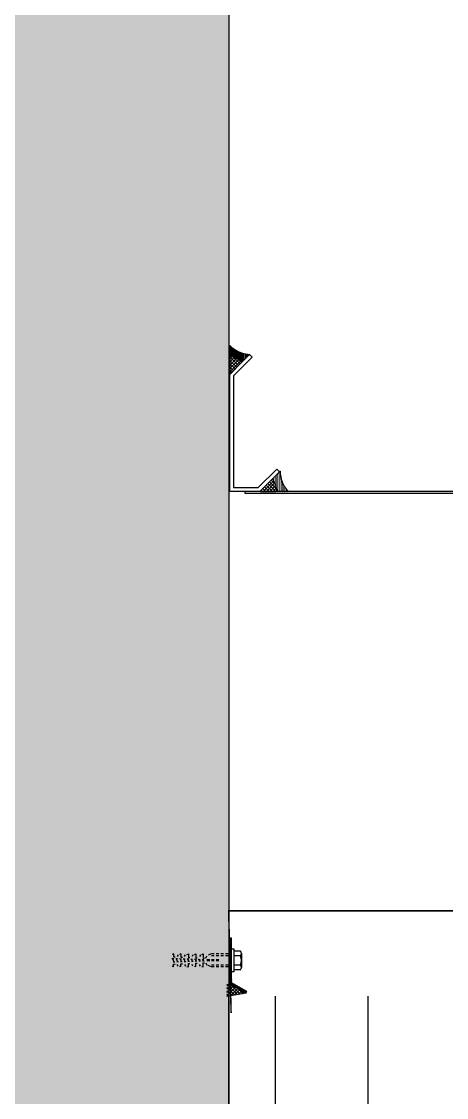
# Model space of a CAD drawing. Header units: inches. Extents: x 21 to 32698, y 13 to 3712.
# Drawn here: x 10630.5 to 10653.4, y 1156.4 to 1214.3 of the extents above; entities that cross this region are included whole.
import ezdxf

# ---------------------------------------------------------------- set-up
doc = ezdxf.new("R2010")
doc.units = ezdxf.units.IN
doc.header["$MEASUREMENT"] = 0
doc.linetypes.add('HIDDEN', pattern=[9.525, 6.35, -3.175])
for name, color, linetype, lineweight in [('Z_MİM_-KM-IZO-THERMAL-ROCKWOOL', 8, 'BATTING', 25), ('Z_MİM_-KM-PATTERN-STRC', 8, 'Continuous', 25), ('Z_MİM_-KM-STRC-CONCRETE', 8, 'Continuous', 25), ('Z_MİM_-KM-WALL-PL', 8, 'Continuous', 25), ('Z_MİM_-KM-WALL-PLASTER', 8, 'Continuous', 25), ('Z_MİM_00', 8, 'Continuous', 25), ('Z_MİM_Aksesuar', 8, 'Continuous', 25), ('Z_MİM_AUDIT_D_040619093244-1', 8, 'Continuous', 25), ('Z_MİM_MYM_butil mastik', 8, 'Continuous', 25), ('Z_MİM_MYM_galvaniz levha', 8, 'Continuous', 25), ('Z_MİM_MYM_MEMBRAN_', 8, 'HIDDEN', 25), ('Z_MİM_PROFIL', 8, 'Continuous', 25)]:
    doc.layers.add(name, color=color, linetype=linetype, lineweight=lineweight)
doc.linetypes.add('BATTING', pattern='A,0.00254,-2.54,[134,ltypeshp.shx,S=2.54,R=0,X=-2.54,Y=0],-5.08,[134,ltypeshp.shx,S=2.54,R=180,X=2.54,Y=0],-2.54', length=10.16254)

# ---------------------------------------------------------------- blocks, each defined once
blk = doc.blocks.new('*U90')
at = {"layer": 'Z_MİM_MYM_butil mastik'}
h = blk.add_hatch(dxfattribs=at)
h.set_pattern_fill('DOTS', color=256, scale=0.4, angle=180, style=0)
h.set_pattern_definition([(180, (-119708.88504, -7601.3515), (-0.3175, -0.635), [0, -0.635])])
edge = h.paths.add_edge_path()
edge.add_arc((-11.21, 44.59), 17.47, 270.97686, 309.9193)
edge.add_line((0, 31.2), (0, 24.84))
edge.add_arc((-0.62, 24.63), 0.652, 19.04529, 91.47133)
edge.add_arc((-0.38, 15.53), 9.76, 91.47133, 126.61924)
edge.add_arc((-5.81, 22.83), 0.652, 126.61924, 199.04529)
edge.add_line((-6.43, 22.62), (-10.91, 27.13))
h = blk.add_hatch(dxfattribs=at)
h.set_pattern_fill('ANSI37', color=256, scale=0.4, angle=180, style=0)
h.set_pattern_definition([(225, (-119708.885, -7601.3515), (0.898025612, -0.898025612), []), (315, (-119708.885, -7601.3515), (0.898025612, 0.898025612), [])])
edge = h.paths.add_edge_path()
edge.add_arc((-0.19, 17.09), 0.61, 256.32801, 286.12284)
edge.add_arc((-0.03, 16.53), 0.0316, 286.12284, 360.00107)
edge.add_line((0, 16.53), (0, 24.84))
edge.add_arc((-0.62, 24.63), 0.652, 19.04529, 91.47133)
edge.add_arc((-0.38, 15.53), 9.76, 91.47133, 126.61924)
edge.add_arc((-5.81, 22.83), 0.652, 126.61924, 199.04529)
edge.add_line((-6.43, 22.62), (-0.35, 16.5))
edge.add_arc((-0.33, 16.53), 0.0316, 224.83125, 256.32801)
h = blk.add_hatch(dxfattribs=at)
h.set_pattern_fill('DOTS', color=256, scale=0.4, angle=180, style=0)
h.set_pattern_definition([(180, (-119649.0471, -7567.4591), (-0.3175, -0.635), [0, -0.635])])
edge = h.paths.add_edge_path()
edge.add_arc((-91.17, 12.16), 17.47, 316.14561, 355.08805)
edge.add_line((-73.76, 10.67), (-69.25, 6.19))
edge.add_arc((-69.54, 5.6), 0.652, 64.21404, 136.64008)
edge.add_arc((-62.92, -0.65), 9.76, 136.64008, 171.78799)
edge.add_arc((-71.93, 0.65), 0.652, 171.78799, 244.21404)
edge.add_line((-72.21, 0.06), (-78.57, 0.06))
h = blk.add_hatch(dxfattribs=at)
h.set_pattern_fill('ANSI37', color=256, scale=0.4, angle=180, style=0)
h.set_pattern_definition([(225, (-119649.0471, -7567.4591), (0.898025612, -0.898025612), []), (315, (-119649.0471, -7567.4591), (0.898025612, 0.898025612), [])])
edge = h.paths.add_edge_path()
edge.add_arc((-63.89, 0.59), 0.61, 301.49676, 331.29159)
edge.add_arc((-63.39, 0.31), 0.0316, 331.29159, 405.16982)
edge.add_line((-63.36, 0.33), (-69.25, 6.19))
edge.add_arc((-69.54, 5.6), 0.652, 64.21404, 136.64008)
edge.add_arc((-62.92, -0.65), 9.76, 136.64008, 171.78799)
edge.add_arc((-71.93, 0.65), 0.652, 171.78799, 244.21404)
edge.add_line((-72.21, 0.06), (-63.59, 0.06))
edge.add_arc((-63.59, 0.09), 0.0316, 270, 301.49676)
at = {"layer": 'Z_MİM_MYM_butil mastik', "linetype": 'ByBlock'}
for points in [[(-10.91, 27.13, 0.171573), (0, 31.2), (0, 24.84, 0.326976), (-0.63, 25.28, 0.154575), (-6.2, 23.36, 0.326976), (-6.43, 22.62)], [(-0.34, 16.5, 0.130742), (-0.02, 16.5, 0.334005), (0, 16.53), (0, 24.84, 0.326976), (-0.63, 25.28, 0.154575), (-6.2, 23.36, 0.326976), (-6.43, 22.62), (-0.35, 16.5, 0.138302)], [(-78.57, 0.06, 0.171573), (-73.76, 10.67), (-69.25, 6.19, 0.326976), (-70.01, 6.05, 0.154575), (-72.57, 0.74, 0.326976), (-72.21, 0.06)], [(-63.57, 0.07, 0.130742), (-63.36, 0.29, 0.334005), (-63.36, 0.33), (-69.25, 6.19, 0.326976), (-70.01, 6.05, 0.154575), (-72.57, 0.74, 0.326976), (-72.21, 0.06), (-63.59, 0.06, 0.138302)]]:
    blk.add_lwpolyline(points, format="xyb", close=True, dxfattribs=at)
at = {"layer": 'Z_MİM_MYM_galvaniz levha'}
blk.add_lwpolyline([(-12.02, 25.37, -0.414214), (-12.02, 25.37), (-10.61, 26.78, -0.414214), (-10.61, 26.78), (0, 16.11), (0, 0), (-63.16, 0, 0.667116), (-63.16, 0), (-73.76, 10.67, -0.414214), (-73.76, 10.67), (-72.34, 12.08), (-62.32, 2), (-2, 2), (-2, 15.28), (-12.02, 25.37)], format="xyb", dxfattribs=at)
blk = doc.blocks.new('köşe')
at = {"layer": 'Z_MİM_Aksesuar'}
h = blk.add_hatch(dxfattribs=at)
h.set_pattern_fill('ANSI37', color=256, scale=10, angle=180, style=0)
h.set_pattern_definition([(135, (3191.3564, 3.0315), (0.88388348, 0.88388348), []), (45, (3191.3564, 3.0315), (0.88388348, -0.88388348), [])])
h.paths.add_polyline_path([(-165.89, -270.47), (-174.55, -265.47), (-176.07, -265.47), (-176.07, -272.39)])
at = {"layer": 'Z_MİM_PROFIL'}
h = blk.add_hatch(dxfattribs=at)
h.set_pattern_fill('ANSI37', color=256, scale=2, style=0)
h.set_pattern_definition([(315, (26687.75893, 96826.20066), (-0.1767766953, -0.1767766953), []), (225, (26687.75893, 96826.20066), (-0.1767766953, 0.1767766953), [])])
h.paths.add_polyline_path([(-174.55, -265.47), (-165.89, -270.47), (-165.39, -269.6), (-173.55, -264.89), (-173.55, -240.98), (-174.55, -240.98)])
at = {"layer": 'Z_MİM_Aksesuar'}
blk.add_line((-165.89, -270.47), (-176.07, -272.39), dxfattribs=at)
at = {"layer": 'Z_MİM_AUDIT_D_040619093244-1'}
for p, q in [((-168.74, -247.92), (-172.24, -247.92)), ((-168.24, -249.17), (-168.24, -256.67)), ((-168.74, -250.42), (-172.24, -250.42)), ((-168.74, -255.42), (-172.24, -255.42)), ((-168.74, -257.92), (-172.24, -257.92))]:
    blk.add_line(p, q, dxfattribs=at)
blk.add_lwpolyline([(-174.55, -265.47), (-165.89, -270.47), (-165.39, -269.6), (-173.55, -264.89), (-173.55, -240.98), (-174.55, -240.98)], close=True, dxfattribs=at)
for points in [[(-173.24, -258.92), (-172.24, -258.92), (-172.24, -246.92), (-173.24, -246.92)], [(-204.67, -252), (-205.68, -251.96)], [(-204.86, -249.42), (-205.61, -249.67)], [(-204.56, -253.83), (-205.18, -251.98)], [(-204.06, -253.81), (-205.05, -253.85)], [(-204.86, -249.42), (-204.86, -250.93)], [(-204.86, -250.93), (-203.92, -250.97)], [(-204.86, -254.91), (-203.92, -254.87)], [(-204.86, -256.42), (-204.86, -254.91)], [(-202.64, -252.07), (-203.66, -252.04)], [(-202.58, -253.76), (-203.15, -252.06)], [(-202.09, -253.74), (-203.08, -253.78)], [(-202.36, -249.92), (-202.86, -250.79)], [(-202.36, -255.92), (-202.86, -255.04)], [(-200.62, -252.15), (-201.63, -252.11)], [(-200.86, -249.42), (-201.61, -249.67)], [(-200.61, -253.69), (-201.13, -252.13)], [(-200.11, -253.67), (-201.1, -253.7)], [(-200.86, -249.42), (-200.86, -251.1)], [(-200.86, -251.1), (-199.97, -251.13)], [(-200.86, -254.74), (-199.97, -254.7)], [(-200.86, -256.42), (-200.86, -254.74)], [(-198.59, -252.22), (-199.61, -252.19)], [(-198.14, -253.59), (-199.13, -253.63)], [(-198.63, -253.61), (-199.1, -252.21)], [(-198.86, -250.79), (-198.36, -249.92)], [(-198.86, -255.04), (-198.36, -255.92)], [(-197.61, -249.67), (-196.86, -249.42), (-196.86, -251.27), (-196.02, -251.3)], [(-197.61, -256.17), (-196.86, -256.42), (-196.86, -254.57), (-196.02, -254.53)], [(-196.57, -252.3), (-197.58, -252.26)], [(-196.16, -253.52), (-197.15, -253.56)], [(-196.66, -253.54), (-197.08, -252.28)], [(-194.54, -252.37), (-195.56, -252.34)], [(-194.19, -253.45), (-195.17, -253.48)], [(-194.68, -253.47), (-195.05, -252.36)], [(-194.36, -249.92), (-194.86, -250.79)], [(-194.36, -255.92), (-194.86, -255.04)], [(-193.61, -249.67), (-192.86, -249.42), (-192.86, -251.43), (-192.07, -251.47)], [(-192.52, -252.45), (-193.53, -252.41)], [(-192.2, -253.37), (-193.19, -253.41)], [(-192.7, -253.39), (-193.03, -252.43)], [(-192.86, -254.4), (-192.07, -254.37)], [(-192.86, -256.42), (-192.86, -254.4)], [(-190.49, -252.52), (-191.51, -252.49)], [(-190.24, -253.3), (-191.22, -253.34)], [(-190.73, -253.32), (-191, -252.51)], [(-190.36, -249.92), (-190.86, -250.79)], [(-190.36, -255.92), (-190.86, -255.04)], [(-189.61, -249.67), (-188.86, -249.42), (-188.86, -251.6), (-188.11, -251.64)], [(-189.61, -256.17), (-188.86, -256.42), (-188.86, -254.23), (-188.11, -254.2)], [(-188.47, -252.6), (-189.48, -252.56)], [(-188.26, -253.23), (-189.25, -253.27)], [(-188.75, -253.25), (-188.98, -252.58)], [(-187.36, -251.67), (-186.86, -250.42)], [(-187.36, -254.17), (-186.86, -255.42)], [(-185.36, -252.67), (-186.86, -252.67)], [(-185.36, -253.17), (-186.86, -253.17)], [(-184.36, -249.42), (-186.13, -250.12)], [(-182.86, -249.42), (-184.36, -249.42)], [(-182.86, -250.42), (-184.36, -250.42)], [(-182.86, -252.67), (-184.36, -252.67)], [(-182.86, -253.17), (-184.36, -253.17)], [(-180.36, -249.42), (-181.86, -249.42)], [(-180.36, -250.42), (-181.86, -250.42)], [(-180.36, -252.67), (-181.86, -252.67)], [(-180.36, -253.17), (-181.86, -253.17)], [(-177.86, -249.42), (-179.36, -249.42)], [(-177.86, -250.42), (-179.36, -250.42)], [(-175.36, -249.42), (-176.86, -249.42)], [(-175.36, -250.42), (-176.86, -250.42)], [(-174.99, -249.42), (-176.49, -249.42)], [(-174.99, -250.42), (-176.49, -250.42)], [(-174.7, -249.42), (-176.2, -249.42)], [(-174.7, -250.42), (-176.2, -250.42)], [(-204.86, -256.42), (-205.61, -256.17)], [(-200.86, -256.42), (-201.61, -256.17)], [(-192.86, -256.42), (-193.61, -256.17)], [(-184.36, -256.42), (-186.13, -255.71)], [(-182.86, -255.42), (-184.36, -255.42)], [(-182.86, -256.42), (-184.36, -256.42)], [(-180.36, -255.42), (-181.86, -255.42)], [(-180.36, -256.42), (-181.86, -256.42)], [(-177.86, -255.42), (-179.36, -255.42)], [(-177.86, -256.42), (-179.36, -256.42)], [(-175.36, -255.42), (-176.86, -255.42)], [(-175.36, -256.42), (-176.86, -256.42)], [(-174.99, -255.42), (-176.49, -255.42)], [(-174.99, -256.42), (-176.49, -256.42)], [(-174.7, -255.42), (-176.2, -255.42)], [(-174.7, -256.42), (-176.2, -256.42)]]:
    blk.add_lwpolyline(points, dxfattribs=at)
for centre, radius, start, end in [((-170.05, -249.17), 1.81, 316.39718, 43.60282), ((-174.74, -252.92), 6.5, 337.38014, 22.61986), ((-170.05, -256.67), 1.81, 316.39718, 43.60282)]:
    blk.add_arc(centre, radius, start, end, dxfattribs=at)
at = {"layer": 'Z_MİM_MYM_galvaniz levha'}
blk.add_lwpolyline([(-166.38, -0.2), (-166.38, -1.2), (-22, -1.2), (-22, -19.79), (-32.32, -30.16), (-31.61, -30.87, 0.414214), (-31.61, -30.87), (-21, -20.2), (-21, -0.2)], format="xyb", close=True, dxfattribs=at)
at = {"layer": 'Z_MİM_MYM_MEMBRAN_', "ltscale": 20, "const_width": 0.8}
blk.add_lwpolyline([(-5.83, -226.2), (-22.83, -226.2), (-53.56, -226.2), (-175.15, -226.2), (-173.82, -281.17)], dxfattribs=at)
at = {"rotation": 270}
blk.add_blockref('*U90', (-174.55, -0.2), dxfattribs=at)
blk = doc.blocks.new('A$C08B359C0')
at = {"xscale": 0.1, "yscale": 0.1, "zscale": 0.1}
blk.add_blockref('köşe', (-657.544, -163.27), dxfattribs=at)
blk = doc.blocks.new('-KM_Kolon-1K')
at = {"layer": 'Z_MİM_-KM-PATTERN-STRC'}
blk.add_hatch(color=256, dxfattribs=at).paths.add_polyline_path([(1285, 370), (1310, 370), (1310, 0), (1285, 0)], flags=0)
at = {"layer": 'Z_MİM_-KM-STRC-CONCRETE'}
blk.add_lwpolyline([(1285, 370), (1310, 370), (1310, 0), (1285, 0)], close=True, dxfattribs=at)

msp = doc.modelspace()

# ---------------------------------------------------------------- linework, layer by layer
at = {"layer": 'Z_MİM_-KM-IZO-THERMAL-ROCKWOOL', "ltscale": 0.45}
msp.add_lwpolyline([(11334.214, 1162.159), (11334.214, 974.583), (12839.215, 974.583), (12839.215, 2589.584), (9034.215, 2589.584), (9034.215, 1629.583), (9324.214, 1629.583), (9324.214, 974.583), (10649.214, 974.583), (10649.214, 1161.832)], dxfattribs=at)
at = {"layer": 'Z_MİM_-KM-WALL-PL'}
msp.add_lwpolyline([(11341.714, 1162.159), (11341.714, 982.083), (12831.715, 982.083), (12831.715, 2582.084), (9041.715, 2582.084), (9041.715, 1637.083), (9331.714, 1637.083), (9331.714, 982.083), (10641.714, 982.083), (10641.714, 1161.832)], dxfattribs=at)
at = {"layer": 'Z_MİM_-KM-WALL-PLASTER'}
msp.add_lwpolyline([(11339.214, 1162.159), (11339.214, 979.583), (12834.215, 979.583), (12834.215, 2584.584), (9039.215, 2584.584), (9039.215, 1634.583), (9329.214, 1634.583), (9329.214, 979.583), (10644.214, 979.583), (10644.214, 1161.832)], dxfattribs=at)

# ---------------------------------------------------------------- block references
at = {"layer": 'Z_MİM_-KM-STRC-CONCRETE'}
msp.add_blockref('-KM_Kolon-1K', (9331.714, 982.083), dxfattribs=at)
at = {"layer": 'Z_MİM_00'}
msp.add_blockref('A$C08B359C0', (11316.757, 1352.321), dxfattribs=at)

doc.saveas('drawing.dxf')
